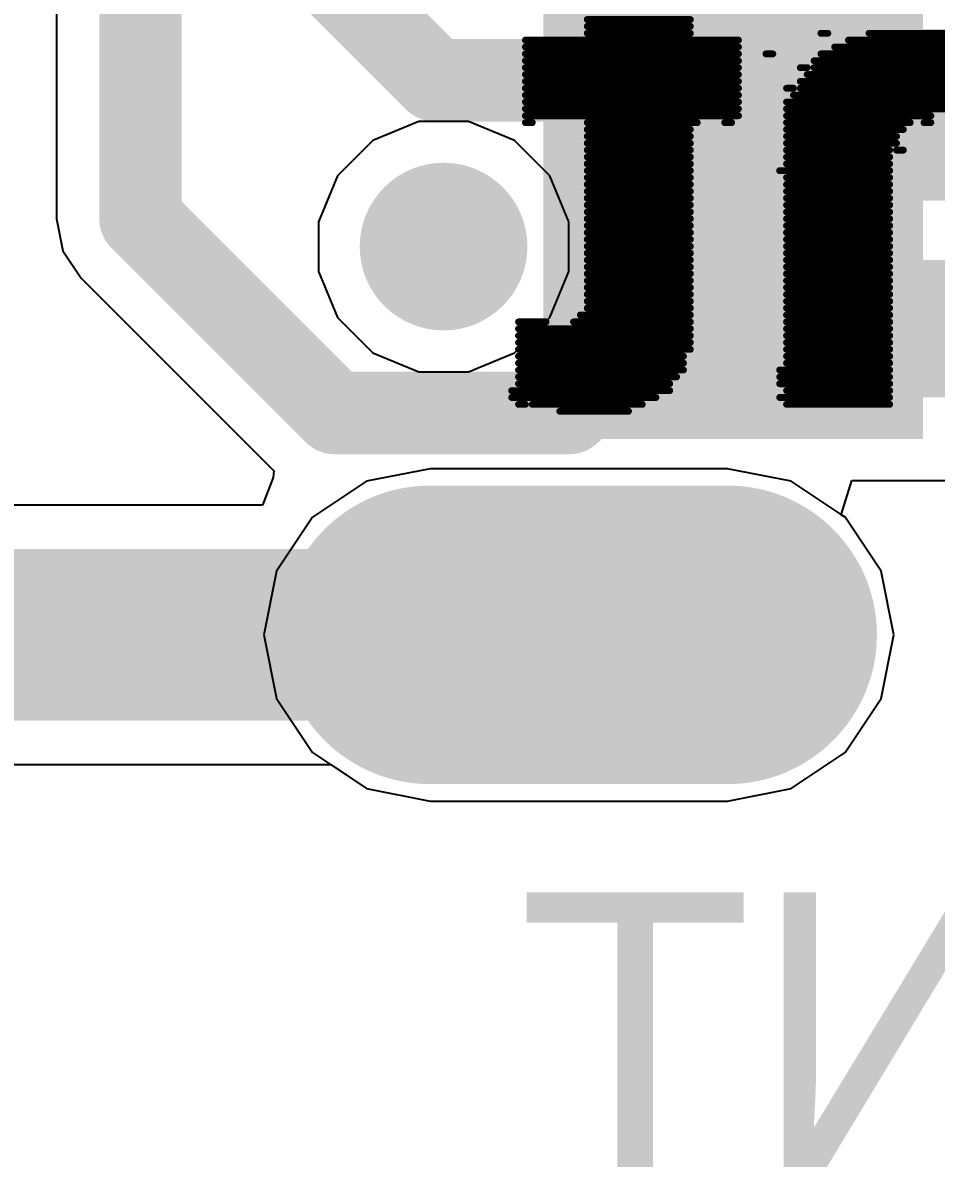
# Model space of a CAD drawing. Header units: millimetres. Extents: x -0.42 to 2.4, y -0.33 to 1.81.
# Drawn here: x 0.1329 to 0.2658, y 0.3904 to 0.5575 of the extents above; entities that cross this region are included whole.
import ezdxf

# ---------------------------------------------------------------- set-up
doc = ezdxf.new("R2010")
doc.units = ezdxf.units.MM
doc.header["$MEASUREMENT"] = 0
for name, color, linetype in [('BottomLayer', 5, 'Continuous'), ('BottomOverlay', 54, 'Continuous'), ('BottomSolder', 6, 'Continuous'), ('MultiLayer', 9, 'Continuous'), ('PadHoleLayer', 156, 'Continuous'), ('TopLayer', 1, 'Continuous'), ('TopOverlay', 2, 'Continuous'), ('TopPaste', 8, 'Continuous'), ('TopSolder', 216, 'Continuous')]:
    doc.layers.add(name, color=color, linetype=linetype)
doc.styles.add('Arial', font='arial.ttf', dxfattribs={"height": 0.2})

# ---------------------------------------------------------------- blocks, each defined once
blk = doc.blocks.new('TYPE_C_31_M_12__37')
at = {"layer": 'BottomLayer'}
h = blk.add_hatch(color=5, dxfattribs=at)
edge = h.paths.add_edge_path()
edge.add_arc((0.29626, -0.04409), 0.01772, 180, 360)
edge.add_line((0.31398, -0.04409), (0.31398, -0.00079))
edge.add_arc((0.29626, -0.00079), 0.01772, 0, 180)
edge.add_line((0.27854, -0.00079), (0.27854, -0.04409))
at = {"layer": 'BottomSolder'}
h = blk.add_hatch(color=6, dxfattribs=at)
edge = h.paths.add_edge_path()
edge.add_arc((0.29626, -0.04409), 0.02172, 180, 360)
edge.add_line((0.31798, -0.04409), (0.31798, -0.00079))
edge.add_arc((0.29626, -0.00079), 0.02172, 0, 180)
edge.add_line((0.27454, -0.00079), (0.27454, -0.04409))
h = blk.add_hatch(color=6, dxfattribs=at)
edge = h.paths.add_edge_path()
edge.add_arc((0.23976, -0.04213), 0.004, 0, 360)
at = {"layer": 'MultiLayer'}
h = blk.add_hatch(color=9, dxfattribs=at)
edge = h.paths.add_edge_path()
edge.add_arc((0.29626, -0.04409), 0.01772, 180, 360)
edge.add_line((0.31398, -0.04409), (0.31398, -0.00079))
edge.add_arc((0.29626, -0.00079), 0.01772, 0, 180)
edge.add_line((0.27854, -0.00079), (0.27854, -0.04409))
at = {"layer": 'PadHoleLayer'}
h = blk.add_hatch(color=156, dxfattribs=at)
edge = h.paths.add_edge_path()
edge.add_arc((0.29626, -0.04409), 0.01181, 180, 360)
edge.add_line((0.30807, -0.04409), (0.30807, -0.00079))
edge.add_arc((0.29626, -0.00079), 0.01181, 0, 180)
edge.add_line((0.28445, -0.00079), (0.28445, -0.04409))
h = blk.add_hatch(color=156, dxfattribs=at)
edge = h.paths.add_edge_path()
edge.add_arc((0.23976, -0.04213), 0.0122, 0, 360)
at = {"layer": 'TopLayer'}
for points in [[(0.23228, -0.02362), (0.20866, -0.02362), (0.20866, 0.02362), (0.23228, 0.02362)], [(0.24016, 0.02362), (0.26378, 0.02362), (0.26378, -0.02362), (0.24016, -0.02362)]]:
    blk.add_hatch(color=1, dxfattribs=at).paths.add_polyline_path(points)
h = blk.add_hatch(color=1, dxfattribs=at)
edge = h.paths.add_edge_path()
edge.add_arc((0.29626, -0.04409), 0.01772, 180, 360)
edge.add_line((0.31398, -0.04409), (0.31398, -0.00079))
edge.add_arc((0.29626, -0.00079), 0.01772, 0, 180)
edge.add_line((0.27854, -0.00079), (0.27854, -0.04409))
at = {"layer": 'TopPaste'}
for points in [[(0.23228, -0.02362), (0.20866, -0.02362), (0.20866, 0.02362), (0.23228, 0.02362)], [(0.24016, 0.02362), (0.26378, 0.02362), (0.26378, -0.02362), (0.24016, -0.02362)]]:
    blk.add_hatch(color=8, dxfattribs=at).paths.add_polyline_path(points)
at = {"layer": 'TopSolder'}
for points in [[(0.23628, -0.02762), (0.20466, -0.02762), (0.20466, 0.02762), (0.23628, 0.02762)], [(0.23616, 0.02762), (0.26778, 0.02762), (0.26778, -0.02762), (0.23616, -0.02762)]]:
    blk.add_hatch(color=216, dxfattribs=at).paths.add_polyline_path(points)
h = blk.add_hatch(color=216, dxfattribs=at)
edge = h.paths.add_edge_path()
edge.add_arc((0.29626, -0.04409), 0.02172, 180, 360)
edge.add_line((0.31798, -0.04409), (0.31798, -0.00079))
edge.add_arc((0.29626, -0.00079), 0.02172, 0, 180)
edge.add_line((0.27454, -0.00079), (0.27454, -0.04409))
h = blk.add_hatch(color=216, dxfattribs=at)
edge = h.paths.add_edge_path()
edge.add_arc((0.23976, -0.04213), 0.004, 0, 360)
at = {"layer": 'TopOverlay', "const_width": 0.005}
blk.add_lwpolyline([(0.30097, -0.14), (0.30097, -0.076)], dxfattribs=at)
at = {"layer": 'TopOverlay', "const_width": 0.0025}
blk.add_lwpolyline([(0.29972, -0.076, 1), (0.30222, -0.076, 1)], format="xyb", close=True, dxfattribs=at)

msp = doc.modelspace()

# ---------------------------------------------------------------- hatches: boundary and pattern name
at = {"layer": 'TopLayer'}
msp.add_hatch(color=1, dxfattribs=at).paths.add_polyline_path([(0.21261, 0.53163), (0.34, 0.53163), (0.34, 0.55663), (0.21261, 0.55663)])

# ---------------------------------------------------------------- linework, layer by layer
at = {"layer": 'BottomLayer'}
for p, q in [((0.19047, 0.54316), (0.18378, 0.54039)), ((0.19772, 0.54316), (0.19047, 0.54316)), ((0.20441, 0.54039), (0.19772, 0.54316)), ((0.18378, 0.54039), (0.17866, 0.53527)), ((0.20953, 0.53527), (0.20441, 0.54039)), ((0.17866, 0.53527), (0.17589, 0.52857)), ((0.2123, 0.52857), (0.20953, 0.53527)), ((0.17589, 0.52857), (0.17589, 0.52133)), ((0.2123, 0.52133), (0.2123, 0.52857)), ((0.17589, 0.52133), (0.17866, 0.51464)), ((0.20953, 0.51464), (0.2123, 0.52133)), ((0.17866, 0.51464), (0.18378, 0.50952)), ((0.20441, 0.50952), (0.20953, 0.51464)), ((0.18378, 0.50952), (0.19047, 0.50675)), ((0.19772, 0.50675), (0.20441, 0.50952)), ((0.19047, 0.50675), (0.19772, 0.50675)), ((0.19213, 0.49264), (0.18287, 0.4908)), ((0.23543, 0.49264), (0.19213, 0.49264)), ((0.24469, 0.4908), (0.23543, 0.49264)), ((0.18287, 0.4908), (0.17503, 0.48556)), ((0.25253, 0.48556), (0.24469, 0.4908)), ((0.17503, 0.48556), (0.16979, 0.47771)), ((0.25777, 0.47771), (0.25253, 0.48556)), ((0.16979, 0.47771), (0.16794, 0.46846)), ((0.25961, 0.46846), (0.25777, 0.47771)), ((0.16794, 0.46846), (0.16979, 0.4592)), ((0.25777, 0.4592), (0.25961, 0.46846)), ((0.16979, 0.4592), (0.17503, 0.45136)), ((0.25253, 0.45136), (0.25777, 0.4592)), ((0.17503, 0.45136), (0.18287, 0.44612)), ((0.24469, 0.44612), (0.25253, 0.45136)), ((0.18287, 0.44612), (0.19213, 0.44428)), ((0.23543, 0.44428), (0.24469, 0.44612)), ((0.19213, 0.44428), (0.23543, 0.44428))]:
    msp.add_line(p, q, dxfattribs=at)
at = {"layer": 'BottomOverlay', "const_width": 0.001}
for points in [[(0.215, 0.558), (0.23, 0.558)], [(0.215, 0.557), (0.23, 0.557)], [(0.215, 0.556), (0.23, 0.556)], [(0.249, 0.556), (0.25, 0.556)], [(0.256, 0.556), (0.269, 0.556)], [(0.206, 0.555), (0.237, 0.555)], [(0.253, 0.555), (0.272, 0.555)], [(0.206, 0.554), (0.237, 0.554)], [(0.206, 0.553), (0.237, 0.553)], [(0.241, 0.553), (0.242, 0.553)], [(0.249, 0.553), (0.274, 0.553)], [(0.251, 0.554), (0.273, 0.554)], [(0.206, 0.552), (0.237, 0.552)], [(0.206, 0.551), (0.237, 0.551)], [(0.246, 0.551), (0.247, 0.551)], [(0.248, 0.552), (0.276, 0.552)], [(0.248, 0.551), (0.277, 0.551)], [(0.206, 0.55), (0.237, 0.55)], [(0.247, 0.55), (0.278, 0.55)], [(0.206, 0.549), (0.237, 0.549)], [(0.206, 0.548), (0.237, 0.548)], [(0.244, 0.548), (0.245, 0.548)], [(0.246, 0.549), (0.293, 0.549)], [(0.246, 0.548), (0.293, 0.548)], [(0.206, 0.547), (0.237, 0.547)], [(0.206, 0.546), (0.237, 0.546)], [(0.244, 0.546), (0.293, 0.546)], [(0.245, 0.547), (0.293, 0.547)], [(0.206, 0.545), (0.237, 0.545)], [(0.244, 0.545), (0.293, 0.545)], [(0.206, 0.544), (0.237, 0.544)], [(0.206, 0.543), (0.207, 0.543)], [(0.215, 0.543), (0.231, 0.543)], [(0.235, 0.543), (0.236, 0.543)], [(0.244, 0.544), (0.265, 0.544)], [(0.244, 0.543), (0.262, 0.543)], [(0.264, 0.543), (0.265, 0.543)], [(0.215, 0.542), (0.23, 0.542)], [(0.215, 0.541), (0.23, 0.541)], [(0.244, 0.542), (0.261, 0.542)], [(0.244, 0.541), (0.26, 0.541)], [(0.215, 0.54), (0.23, 0.54)], [(0.244, 0.54), (0.26, 0.54)], [(0.215, 0.539), (0.23, 0.539)], [(0.215, 0.538), (0.23, 0.538)], [(0.244, 0.539), (0.259, 0.539)], [(0.244, 0.538), (0.259, 0.538)], [(0.26, 0.539), (0.261, 0.539)], [(0.215, 0.537), (0.23, 0.537)], [(0.215, 0.536), (0.23, 0.536)], [(0.243, 0.536), (0.259, 0.536)], [(0.244, 0.537), (0.259, 0.537)], [(0.215, 0.535), (0.23, 0.535)], [(0.244, 0.535), (0.259, 0.535)], [(0.215, 0.534), (0.23, 0.534)], [(0.215, 0.533), (0.23, 0.533)], [(0.244, 0.534), (0.259, 0.534)], [(0.244, 0.533), (0.259, 0.533)], [(0.215, 0.532), (0.23, 0.532)], [(0.215, 0.531), (0.23, 0.531)], [(0.244, 0.532), (0.259, 0.532)], [(0.244, 0.531), (0.259, 0.531)], [(0.215, 0.53), (0.23, 0.53)], [(0.244, 0.53), (0.259, 0.53)], [(0.215, 0.529), (0.23, 0.529)], [(0.215, 0.528), (0.23, 0.528)], [(0.244, 0.529), (0.259, 0.529)], [(0.244, 0.528), (0.259, 0.528)], [(0.215, 0.527), (0.23, 0.527)], [(0.215, 0.526), (0.23, 0.526)], [(0.244, 0.527), (0.259, 0.527)], [(0.244, 0.526), (0.259, 0.526)], [(0.215, 0.525), (0.23, 0.525)], [(0.244, 0.525), (0.259, 0.525)], [(0.215, 0.524), (0.23, 0.524)], [(0.215, 0.523), (0.23, 0.523)], [(0.244, 0.524), (0.259, 0.524)], [(0.244, 0.523), (0.259, 0.523)], [(0.215, 0.522), (0.23, 0.522)], [(0.215, 0.521), (0.23, 0.521)], [(0.244, 0.522), (0.259, 0.522)], [(0.244, 0.521), (0.259, 0.521)], [(0.215, 0.52), (0.23, 0.52)], [(0.244, 0.52), (0.259, 0.52)], [(0.215, 0.519), (0.23, 0.519)], [(0.215, 0.518), (0.23, 0.518)], [(0.244, 0.519), (0.259, 0.519)], [(0.244, 0.518), (0.259, 0.518)], [(0.215, 0.517), (0.23, 0.517)], [(0.215, 0.516), (0.23, 0.516)], [(0.244, 0.517), (0.259, 0.517)], [(0.244, 0.516), (0.259, 0.516)], [(0.214, 0.515), (0.23, 0.515)], [(0.244, 0.515), (0.259, 0.515)], [(0.205, 0.514), (0.209, 0.514)], [(0.205, 0.513), (0.23, 0.513)], [(0.213, 0.514), (0.23, 0.514)], [(0.244, 0.514), (0.259, 0.514)], [(0.244, 0.513), (0.259, 0.513)], [(0.205, 0.512), (0.23, 0.512)], [(0.205, 0.511), (0.23, 0.511)], [(0.244, 0.512), (0.259, 0.512)], [(0.244, 0.511), (0.259, 0.511)], [(0.205, 0.51), (0.23, 0.51)], [(0.244, 0.51), (0.259, 0.51)], [(0.205, 0.509), (0.229, 0.509)], [(0.205, 0.508), (0.229, 0.508)], [(0.244, 0.509), (0.259, 0.509)], [(0.244, 0.508), (0.259, 0.508)], [(0.205, 0.507), (0.229, 0.507)], [(0.205, 0.506), (0.228, 0.506)], [(0.243, 0.507), (0.259, 0.507)], [(0.243, 0.506), (0.259, 0.506)], [(0.205, 0.505), (0.227, 0.505)], [(0.243, 0.505), (0.259, 0.505)], [(0.204, 0.504), (0.227, 0.504)], [(0.204, 0.503), (0.225, 0.503)], [(0.243, 0.503), (0.259, 0.503)], [(0.244, 0.504), (0.259, 0.504)], [(0.205, 0.502), (0.206, 0.502)], [(0.207, 0.502), (0.223, 0.502)], [(0.211, 0.501), (0.221, 0.501)], [(0.244, 0.502), (0.259, 0.502)]]:
    msp.add_lwpolyline(points, dxfattribs=at)
at = {"layer": 'BottomOverlay', "const_width": 0.0005}
for points in [[(0.21475, 0.558, 1), (0.21525, 0.558, 1)], [(0.22975, 0.558, 1), (0.23025, 0.558, 1)], [(0.21475, 0.557, 1), (0.21525, 0.557, 1)], [(0.21475, 0.556, 1), (0.21525, 0.556, 1)], [(0.22975, 0.557, 1), (0.23025, 0.557, 1)], [(0.22975, 0.556, 1), (0.23025, 0.556, 1)], [(0.24875, 0.556, 1), (0.24925, 0.556, 1)], [(0.24975, 0.556, 1), (0.25025, 0.556, 1)], [(0.25575, 0.556, 1), (0.25625, 0.556, 1)], [(0.20575, 0.555, 1), (0.20625, 0.555, 1)], [(0.23675, 0.555, 1), (0.23725, 0.555, 1)], [(0.25275, 0.555, 1), (0.25325, 0.555, 1)], [(0.20575, 0.554, 1), (0.20625, 0.554, 1)], [(0.20575, 0.553, 1), (0.20625, 0.553, 1)], [(0.23675, 0.554, 1), (0.23725, 0.554, 1)], [(0.23675, 0.553, 1), (0.23725, 0.553, 1)], [(0.24075, 0.553, 1), (0.24125, 0.553, 1)], [(0.24175, 0.553, 1), (0.24225, 0.553, 1)], [(0.24875, 0.553, 1), (0.24925, 0.553, 1)], [(0.25075, 0.554, 1), (0.25125, 0.554, 1)], [(0.20575, 0.552, 1), (0.20625, 0.552, 1)], [(0.20575, 0.551, 1), (0.20625, 0.551, 1)], [(0.23675, 0.552, 1), (0.23725, 0.552, 1)], [(0.23675, 0.551, 1), (0.23725, 0.551, 1)], [(0.24575, 0.551, 1), (0.24625, 0.551, 1)], [(0.24675, 0.551, 1), (0.24725, 0.551, 1)], [(0.24775, 0.552, 1), (0.24825, 0.552, 1)], [(0.24775, 0.551, 1), (0.24825, 0.551, 1)], [(0.20575, 0.55, 1), (0.20625, 0.55, 1)], [(0.23675, 0.55, 1), (0.23725, 0.55, 1)], [(0.24675, 0.55, 1), (0.24725, 0.55, 1)], [(0.20575, 0.549, 1), (0.20625, 0.549, 1)], [(0.20575, 0.548, 1), (0.20625, 0.548, 1)], [(0.23675, 0.549, 1), (0.23725, 0.549, 1)], [(0.23675, 0.548, 1), (0.23725, 0.548, 1)], [(0.24375, 0.548, 1), (0.24425, 0.548, 1)], [(0.24475, 0.548, 1), (0.24525, 0.548, 1)], [(0.24575, 0.549, 1), (0.24625, 0.549, 1)], [(0.24575, 0.548, 1), (0.24625, 0.548, 1)], [(0.20575, 0.547, 1), (0.20625, 0.547, 1)], [(0.20575, 0.546, 1), (0.20625, 0.546, 1)], [(0.23675, 0.547, 1), (0.23725, 0.547, 1)], [(0.23675, 0.546, 1), (0.23725, 0.546, 1)], [(0.24375, 0.546, 1), (0.24425, 0.546, 1)], [(0.24475, 0.547, 1), (0.24525, 0.547, 1)], [(0.20575, 0.545, 1), (0.20625, 0.545, 1)], [(0.23675, 0.545, 1), (0.23725, 0.545, 1)], [(0.24375, 0.545, 1), (0.24425, 0.545, 1)], [(0.20575, 0.544, 1), (0.20625, 0.544, 1)], [(0.20575, 0.543, 1), (0.20625, 0.543, 1)], [(0.20675, 0.543, 1), (0.20725, 0.543, 1)], [(0.21475, 0.543, 1), (0.21525, 0.543, 1)], [(0.23075, 0.543, 1), (0.23125, 0.543, 1)], [(0.23475, 0.543, 1), (0.23525, 0.543, 1)], [(0.23575, 0.543, 1), (0.23625, 0.543, 1)], [(0.23675, 0.544, 1), (0.23725, 0.544, 1)], [(0.24375, 0.544, 1), (0.24425, 0.544, 1)], [(0.24375, 0.543, 1), (0.24425, 0.543, 1)], [(0.26175, 0.543, 1), (0.26225, 0.543, 1)], [(0.26375, 0.543, 1), (0.26425, 0.543, 1)], [(0.26475, 0.544, 1), (0.26525, 0.544, 1)], [(0.26475, 0.543, 1), (0.26525, 0.543, 1)], [(0.21475, 0.542, 1), (0.21525, 0.542, 1)], [(0.21475, 0.541, 1), (0.21525, 0.541, 1)], [(0.22975, 0.542, 1), (0.23025, 0.542, 1)], [(0.22975, 0.541, 1), (0.23025, 0.541, 1)], [(0.24375, 0.542, 1), (0.24425, 0.542, 1)], [(0.24375, 0.541, 1), (0.24425, 0.541, 1)], [(0.25975, 0.541, 1), (0.26025, 0.541, 1)], [(0.26075, 0.542, 1), (0.26125, 0.542, 1)], [(0.21475, 0.54, 1), (0.21525, 0.54, 1)], [(0.22975, 0.54, 1), (0.23025, 0.54, 1)], [(0.24375, 0.54, 1), (0.24425, 0.54, 1)], [(0.25975, 0.54, 1), (0.26025, 0.54, 1)], [(0.21475, 0.539, 1), (0.21525, 0.539, 1)], [(0.21475, 0.538, 1), (0.21525, 0.538, 1)], [(0.22975, 0.539, 1), (0.23025, 0.539, 1)], [(0.22975, 0.538, 1), (0.23025, 0.538, 1)], [(0.24375, 0.539, 1), (0.24425, 0.539, 1)], [(0.24375, 0.538, 1), (0.24425, 0.538, 1)], [(0.25875, 0.539, 1), (0.25925, 0.539, 1)], [(0.25875, 0.538, 1), (0.25925, 0.538, 1)], [(0.25975, 0.539, 1), (0.26025, 0.539, 1)], [(0.26075, 0.539, 1), (0.26125, 0.539, 1)], [(0.21475, 0.537, 1), (0.21525, 0.537, 1)], [(0.21475, 0.536, 1), (0.21525, 0.536, 1)], [(0.22975, 0.537, 1), (0.23025, 0.537, 1)], [(0.22975, 0.536, 1), (0.23025, 0.536, 1)], [(0.24275, 0.536, 1), (0.24325, 0.536, 1)], [(0.24375, 0.537, 1), (0.24425, 0.537, 1)], [(0.25875, 0.537, 1), (0.25925, 0.537, 1)], [(0.25875, 0.536, 1), (0.25925, 0.536, 1)], [(0.21475, 0.535, 1), (0.21525, 0.535, 1)], [(0.22975, 0.535, 1), (0.23025, 0.535, 1)], [(0.24375, 0.535, 1), (0.24425, 0.535, 1)], [(0.25875, 0.535, 1), (0.25925, 0.535, 1)], [(0.21475, 0.534, 1), (0.21525, 0.534, 1)], [(0.21475, 0.533, 1), (0.21525, 0.533, 1)], [(0.22975, 0.534, 1), (0.23025, 0.534, 1)], [(0.22975, 0.533, 1), (0.23025, 0.533, 1)], [(0.24375, 0.534, 1), (0.24425, 0.534, 1)], [(0.24375, 0.533, 1), (0.24425, 0.533, 1)], [(0.25875, 0.534, 1), (0.25925, 0.534, 1)], [(0.25875, 0.533, 1), (0.25925, 0.533, 1)], [(0.21475, 0.532, 1), (0.21525, 0.532, 1)], [(0.21475, 0.531, 1), (0.21525, 0.531, 1)], [(0.22975, 0.532, 1), (0.23025, 0.532, 1)], [(0.22975, 0.531, 1), (0.23025, 0.531, 1)], [(0.24375, 0.532, 1), (0.24425, 0.532, 1)], [(0.24375, 0.531, 1), (0.24425, 0.531, 1)], [(0.25875, 0.532, 1), (0.25925, 0.532, 1)], [(0.25875, 0.531, 1), (0.25925, 0.531, 1)], [(0.21475, 0.53, 1), (0.21525, 0.53, 1)], [(0.22975, 0.53, 1), (0.23025, 0.53, 1)], [(0.24375, 0.53, 1), (0.24425, 0.53, 1)], [(0.25875, 0.53, 1), (0.25925, 0.53, 1)], [(0.21475, 0.529, 1), (0.21525, 0.529, 1)], [(0.21475, 0.528, 1), (0.21525, 0.528, 1)], [(0.22975, 0.529, 1), (0.23025, 0.529, 1)], [(0.22975, 0.528, 1), (0.23025, 0.528, 1)], [(0.24375, 0.529, 1), (0.24425, 0.529, 1)], [(0.24375, 0.528, 1), (0.24425, 0.528, 1)], [(0.25875, 0.529, 1), (0.25925, 0.529, 1)], [(0.25875, 0.528, 1), (0.25925, 0.528, 1)], [(0.21475, 0.527, 1), (0.21525, 0.527, 1)], [(0.21475, 0.526, 1), (0.21525, 0.526, 1)], [(0.22975, 0.527, 1), (0.23025, 0.527, 1)], [(0.22975, 0.526, 1), (0.23025, 0.526, 1)], [(0.24375, 0.527, 1), (0.24425, 0.527, 1)], [(0.24375, 0.526, 1), (0.24425, 0.526, 1)], [(0.25875, 0.527, 1), (0.25925, 0.527, 1)], [(0.25875, 0.526, 1), (0.25925, 0.526, 1)], [(0.21475, 0.525, 1), (0.21525, 0.525, 1)], [(0.22975, 0.525, 1), (0.23025, 0.525, 1)], [(0.24375, 0.525, 1), (0.24425, 0.525, 1)], [(0.25875, 0.525, 1), (0.25925, 0.525, 1)], [(0.21475, 0.524, 1), (0.21525, 0.524, 1)], [(0.21475, 0.523, 1), (0.21525, 0.523, 1)], [(0.22975, 0.524, 1), (0.23025, 0.524, 1)], [(0.22975, 0.523, 1), (0.23025, 0.523, 1)], [(0.24375, 0.524, 1), (0.24425, 0.524, 1)], [(0.24375, 0.523, 1), (0.24425, 0.523, 1)], [(0.25875, 0.524, 1), (0.25925, 0.524, 1)], [(0.25875, 0.523, 1), (0.25925, 0.523, 1)], [(0.21475, 0.522, 1), (0.21525, 0.522, 1)], [(0.21475, 0.521, 1), (0.21525, 0.521, 1)], [(0.22975, 0.522, 1), (0.23025, 0.522, 1)], [(0.22975, 0.521, 1), (0.23025, 0.521, 1)], [(0.24375, 0.522, 1), (0.24425, 0.522, 1)], [(0.24375, 0.521, 1), (0.24425, 0.521, 1)], [(0.25875, 0.522, 1), (0.25925, 0.522, 1)], [(0.25875, 0.521, 1), (0.25925, 0.521, 1)], [(0.21475, 0.52, 1), (0.21525, 0.52, 1)], [(0.22975, 0.52, 1), (0.23025, 0.52, 1)], [(0.24375, 0.52, 1), (0.24425, 0.52, 1)], [(0.25875, 0.52, 1), (0.25925, 0.52, 1)], [(0.21475, 0.519, 1), (0.21525, 0.519, 1)], [(0.21475, 0.518, 1), (0.21525, 0.518, 1)], [(0.22975, 0.519, 1), (0.23025, 0.519, 1)], [(0.22975, 0.518, 1), (0.23025, 0.518, 1)], [(0.24375, 0.519, 1), (0.24425, 0.519, 1)], [(0.24375, 0.518, 1), (0.24425, 0.518, 1)], [(0.25875, 0.519, 1), (0.25925, 0.519, 1)], [(0.25875, 0.518, 1), (0.25925, 0.518, 1)], [(0.21475, 0.517, 1), (0.21525, 0.517, 1)], [(0.21475, 0.516, 1), (0.21525, 0.516, 1)], [(0.22975, 0.517, 1), (0.23025, 0.517, 1)], [(0.22975, 0.516, 1), (0.23025, 0.516, 1)], [(0.24375, 0.517, 1), (0.24425, 0.517, 1)], [(0.24375, 0.516, 1), (0.24425, 0.516, 1)], [(0.25875, 0.517, 1), (0.25925, 0.517, 1)], [(0.25875, 0.516, 1), (0.25925, 0.516, 1)], [(0.21375, 0.515, 1), (0.21425, 0.515, 1)], [(0.22975, 0.515, 1), (0.23025, 0.515, 1)], [(0.24375, 0.515, 1), (0.24425, 0.515, 1)], [(0.25875, 0.515, 1), (0.25925, 0.515, 1)], [(0.20475, 0.514, 1), (0.20525, 0.514, 1)], [(0.20475, 0.513, 1), (0.20525, 0.513, 1)], [(0.20875, 0.514, 1), (0.20925, 0.514, 1)], [(0.21275, 0.514, 1), (0.21325, 0.514, 1)], [(0.22975, 0.514, 1), (0.23025, 0.514, 1)], [(0.22975, 0.513, 1), (0.23025, 0.513, 1)], [(0.24375, 0.514, 1), (0.24425, 0.514, 1)], [(0.24375, 0.513, 1), (0.24425, 0.513, 1)], [(0.25875, 0.514, 1), (0.25925, 0.514, 1)], [(0.25875, 0.513, 1), (0.25925, 0.513, 1)], [(0.20475, 0.512, 1), (0.20525, 0.512, 1)], [(0.20475, 0.511, 1), (0.20525, 0.511, 1)], [(0.22975, 0.512, 1), (0.23025, 0.512, 1)], [(0.22975, 0.511, 1), (0.23025, 0.511, 1)], [(0.24375, 0.512, 1), (0.24425, 0.512, 1)], [(0.24375, 0.511, 1), (0.24425, 0.511, 1)], [(0.25875, 0.512, 1), (0.25925, 0.512, 1)], [(0.25875, 0.511, 1), (0.25925, 0.511, 1)], [(0.20475, 0.51, 1), (0.20525, 0.51, 1)], [(0.22975, 0.51, 1), (0.23025, 0.51, 1)], [(0.24375, 0.51, 1), (0.24425, 0.51, 1)], [(0.25875, 0.51, 1), (0.25925, 0.51, 1)], [(0.20475, 0.509, 1), (0.20525, 0.509, 1)], [(0.20475, 0.508, 1), (0.20525, 0.508, 1)], [(0.22875, 0.509, 1), (0.22925, 0.509, 1)], [(0.22875, 0.508, 1), (0.22925, 0.508, 1)], [(0.24375, 0.509, 1), (0.24425, 0.509, 1)], [(0.24375, 0.508, 1), (0.24425, 0.508, 1)], [(0.25875, 0.509, 1), (0.25925, 0.509, 1)], [(0.25875, 0.508, 1), (0.25925, 0.508, 1)], [(0.20475, 0.507, 1), (0.20525, 0.507, 1)], [(0.20475, 0.506, 1), (0.20525, 0.506, 1)], [(0.22775, 0.506, 1), (0.22825, 0.506, 1)], [(0.22875, 0.507, 1), (0.22925, 0.507, 1)], [(0.24275, 0.507, 1), (0.24325, 0.507, 1)], [(0.24275, 0.506, 1), (0.24325, 0.506, 1)], [(0.25875, 0.507, 1), (0.25925, 0.507, 1)], [(0.25875, 0.506, 1), (0.25925, 0.506, 1)], [(0.20475, 0.505, 1), (0.20525, 0.505, 1)], [(0.22675, 0.505, 1), (0.22725, 0.505, 1)], [(0.24275, 0.505, 1), (0.24325, 0.505, 1)], [(0.25875, 0.505, 1), (0.25925, 0.505, 1)], [(0.20375, 0.504, 1), (0.20425, 0.504, 1)], [(0.20375, 0.503, 1), (0.20425, 0.503, 1)], [(0.22475, 0.503, 1), (0.22525, 0.503, 1)], [(0.22675, 0.504, 1), (0.22725, 0.504, 1)], [(0.24275, 0.503, 1), (0.24325, 0.503, 1)], [(0.24375, 0.504, 1), (0.24425, 0.504, 1)], [(0.25875, 0.504, 1), (0.25925, 0.504, 1)], [(0.25875, 0.503, 1), (0.25925, 0.503, 1)], [(0.20475, 0.502, 1), (0.20525, 0.502, 1)], [(0.20575, 0.502, 1), (0.20625, 0.502, 1)], [(0.20675, 0.502, 1), (0.20725, 0.502, 1)], [(0.21075, 0.501, 1), (0.21125, 0.501, 1)], [(0.22075, 0.501, 1), (0.22125, 0.501, 1)], [(0.22275, 0.502, 1), (0.22325, 0.502, 1)], [(0.24375, 0.502, 1), (0.24425, 0.502, 1)], [(0.25875, 0.502, 1), (0.25925, 0.502, 1)]]:
    msp.add_lwpolyline(points, format="xyb", close=True, dxfattribs=at)
at = {"layer": 'TopLayer'}
for p, q in [((0.13776, 0.748), (0.13776, 0.529)), ((0.13776, 0.529), (0.1387, 0.52432)), ((0.1387, 0.52432), (0.14135, 0.52035)), ((0.14135, 0.52035), (0.16938, 0.49232)), ((0.16932, 0.49137), (0.16775, 0.48732)), ((0.16938, 0.49232), (0.16932, 0.49137)), ((0.25196, 0.48594), (0.25348, 0.49094)), ((0.25348, 0.49094), (0.26984, 0.49094)), ((0.16775, 0.48732), (0.07942, 0.48732)), ((0.25253, 0.48556), (0.25196, 0.48594)), ((0.25777, 0.47771), (0.25253, 0.48556)), ((0.25961, 0.46846), (0.25777, 0.47771)), ((0.25777, 0.4592), (0.25961, 0.46846)), ((0.25253, 0.45136), (0.25777, 0.4592)), ((0.24469, 0.44612), (0.25253, 0.45136)), ((0.07942, 0.44959), (0.17767, 0.44959)), ((0.17767, 0.44959), (0.18287, 0.44612)), ((0.18287, 0.44612), (0.19213, 0.44428)), ((0.23543, 0.44428), (0.24469, 0.44612)), ((0.19213, 0.44428), (0.23543, 0.44428))]:
    msp.add_line(p, q, dxfattribs=at)
for points, const_width in [([(0.15, 0.529), (0.15, 0.748)], 0.012), ([(0.171, 0.571), (0.19284, 0.54916)], 0.012), ([(0.19284, 0.54916), (0.23131, 0.54916)], 0.012), ([(0.23131, 0.54916), (0.23622, 0.54424)], 0.012), ([(0.25211, 0.54413), (0.25283, 0.54342)], 0.012), ([(0.25283, 0.54342), (0.30258, 0.54342)], 0.012), ([(0.15, 0.529), (0.17825, 0.50075)], 0.012), ([(0.23622, 0.51275), (0.23647, 0.513)], 0.02), ([(0.23647, 0.513), (0.276, 0.513)], 0.02), ([(0.21241, 0.50075), (0.22441, 0.51275)], 0.012), ([(0.22441, 0.51275), (0.23622, 0.51275)], 0.012), ([(0.17825, 0.50075), (0.21241, 0.50075)], 0.012), ([(0.04921, 0.46846), (0.21378, 0.46846)], 0.025)]:
    msp.add_lwpolyline(points, dxfattribs=dict(at, const_width=const_width))
for points, const_width in [([(0.18984, 0.54916, 1), (0.19584, 0.54916, 1)], 0.006), ([(0.18984, 0.54916, 1), (0.19584, 0.54916, 1)], 0.006), ([(0.22831, 0.54916, 1), (0.23431, 0.54916, 1)], 0.006), ([(0.22831, 0.54916, 1), (0.23431, 0.54916, 1)], 0.006), ([(0.23322, 0.54424, 1), (0.23922, 0.54424, 1)], 0.006), ([(0.24911, 0.54413, 1), (0.25511, 0.54413, 1)], 0.006), ([(0.24982, 0.54342, 1), (0.25583, 0.54342, 1)], 0.006), ([(0.24982, 0.54342, 1), (0.25583, 0.54342, 1)], 0.006), ([(0.147, 0.529, 1), (0.153, 0.529, 1)], 0.006), ([(0.147, 0.529, 1), (0.153, 0.529, 1)], 0.006), ([(0.23147, 0.513, 1), (0.24147, 0.513, 1)], 0.01), ([(0.23147, 0.513, 1), (0.24147, 0.513, 1)], 0.01), ([(0.23122, 0.51275, 1), (0.24122, 0.51275, 1)], 0.01), ([(0.22141, 0.51275, 1), (0.22741, 0.51275, 1)], 0.006), ([(0.22141, 0.51275, 1), (0.22741, 0.51275, 1)], 0.006), ([(0.23322, 0.51275, 1), (0.23922, 0.51275, 1)], 0.006), ([(0.17525, 0.50075, 1), (0.18125, 0.50075, 1)], 0.006), ([(0.17525, 0.50075, 1), (0.18125, 0.50075, 1)], 0.006), ([(0.20941, 0.50075, 1), (0.21541, 0.50075, 1)], 0.006), ([(0.20941, 0.50075, 1), (0.21541, 0.50075, 1)], 0.006), ([(0.20753, 0.46846, 1), (0.22003, 0.46846, 1)], 0.0125)]:
    msp.add_lwpolyline(points, format="xyb", close=True, dxfattribs=dict(at, const_width=const_width))

# ---------------------------------------------------------------- block references
at = {"rotation": 270}
msp.add_blockref('TYPE_C_31_M_12__37', (0.23622, 0.76472), dxfattribs=at)

# ---------------------------------------------------------------- texts
at = {"layer": 'BottomOverlay', "style": 'Arial', "text_generation_flag": 2}
msp.add_text('ZERO CARBON FOOTPRINT', height=0.04, rotation=360, dxfattribs=at).set_placement((0.953, 0.391))

doc.saveas('drawing.dxf')
